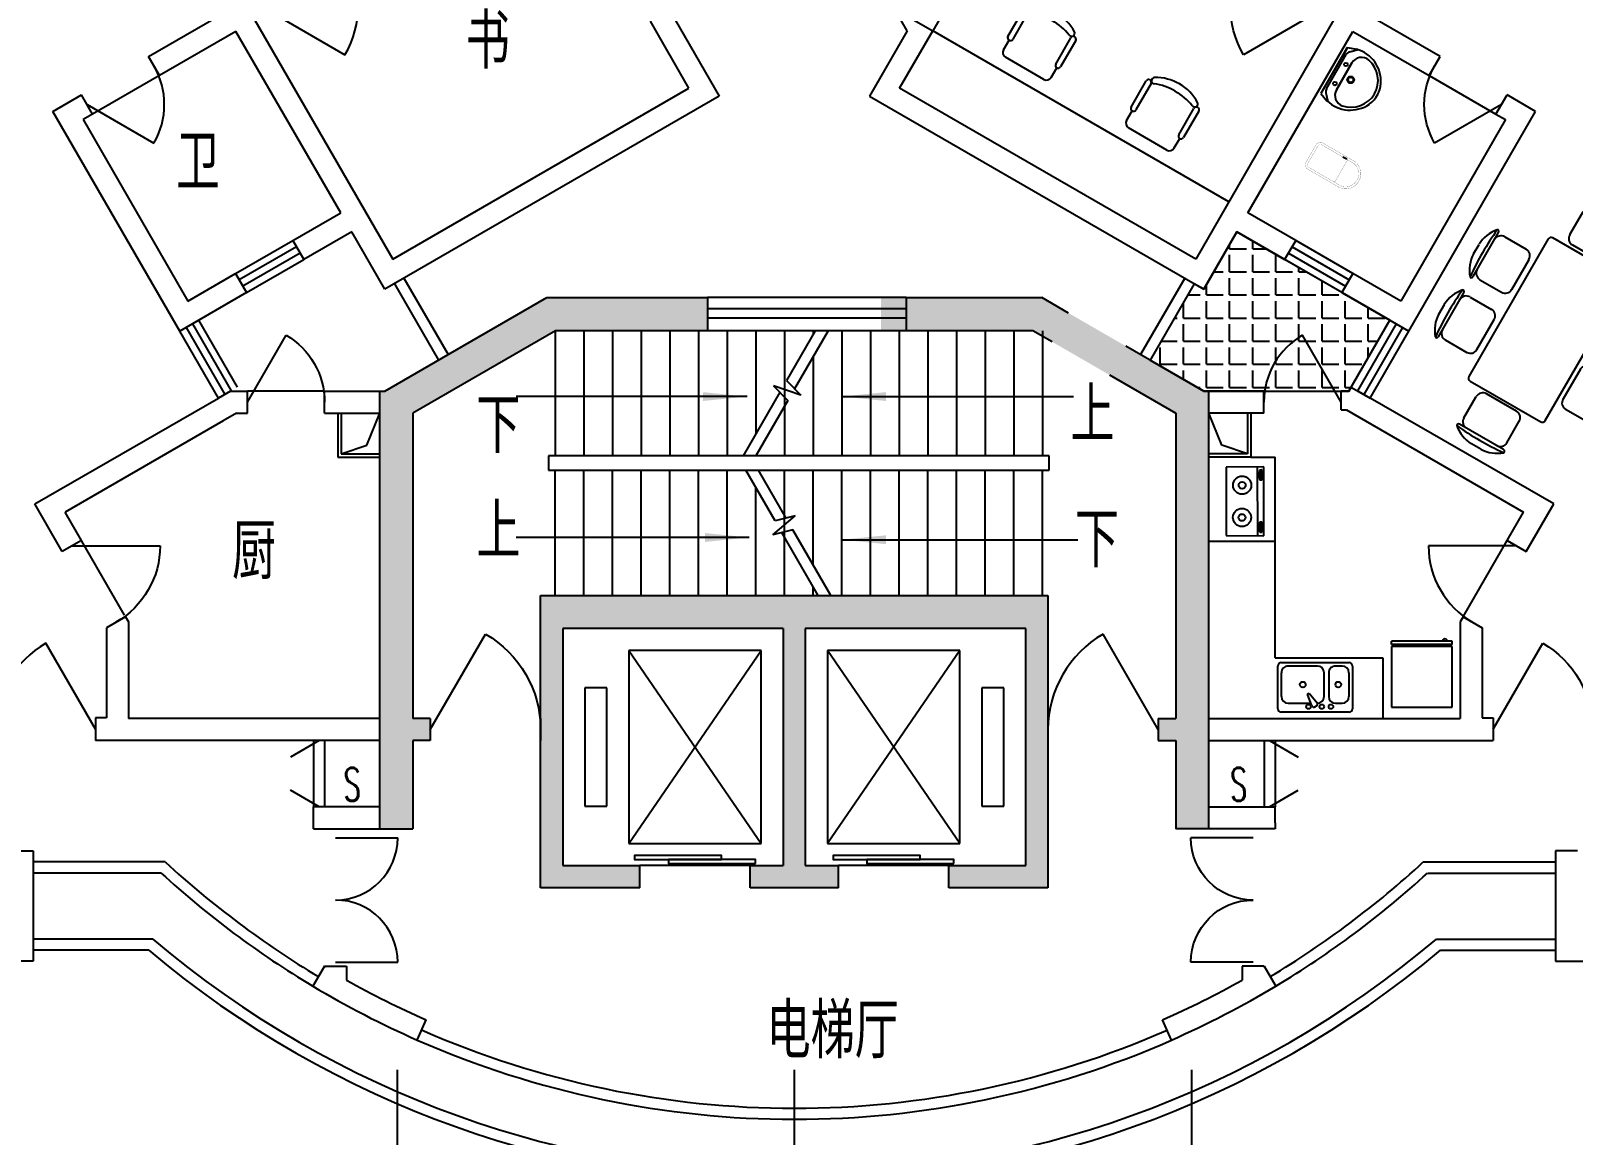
# Model space of a CAD drawing. Header units: millimetres. Extents: x 887 to 46100, y 472 to 33576.
# Drawn here: x 16099 to 30083, y 11650 to 21663 of the extents above; entities that cross this region are included whole.
import ezdxf
from ezdxf.enums import TextEntityAlignment as Align

# ---------------------------------------------------------------- set-up
doc = ezdxf.new("R2010")
doc.units = ezdxf.units.MM
for name, color, linetype in [('GROUND', 2, 'Continuous'), ('PUB_DIM', 3, 'Continuous'), ('PUB_TEXT', 7, 'Continuous'), ('PUB_WINDW', 7, 'Continuous'), ('STAIR', 2, 'Continuous'), ('W', 3, 'Continuous'), ('WALL', 255, 'Continuous'), ('WINDOW', 2, 'Continuous'), ('WINDOW_TEXT', 7, 'Continuous'), ('家具', 151, 'Continuous')]:
    doc.layers.add(name, color=color, linetype=linetype)
doc.styles.add('_HZTXT', font='txt', dxfattribs={"width": 0.8, "bigfont": 'HZTXT'})
doc.styles.add('_TXT', font='SIMPLEX.shx', dxfattribs={"width": 0.6})
doc.styles.add('DIM_FONT', font='SIMPLEX', dxfattribs={"width": 0.8})
doc.styles.add('SIMPLEX', font='SIMPLEX.SHX')
doc.styles.get("Standard").update_dxf_attribs({"font": 'arial.ttf'})
doc.dimstyles.new('DIMN', dxfattribs={"dimtxt": 300, "dimasz": 1, "dimexe": 250, "dimexo": 300, "dimgap": 0.09, "dimtad": 1, "dimdec": 0, "dimzin": 0, "dimdsep": 46, "dimtxsty": 'DIM_FONT', "dimblk": '_DIMX', "dimcen": 0.09, "dimclrt": 7, "dimadec": 0, "dimazin": 0, "dimtfac": 1, "dimtdec": 0, "dimtix": 1, "dimtmove": 2, "dimatfit": 3, "dimldrblk": '_DIMX', "dimfxl": 1, "dimtolj": 1, "dimtzin": 0, "dimarcsym": 0})

# ---------------------------------------------------------------- blocks, each defined once
blk = doc.blocks.new('_DIMX')
at = {"const_width": 50}
blk.add_lwpolyline([(-70, -70), (70, 70)], dxfattribs=at)
blk = doc.blocks.new('*D39')
at = {"layer": 'DEFPOINTS', "color": 0, "transparency": 16777216}
for p in [(28132, -18498), (32332, -18498), (28132, -20916)]:
    blk.add_point(p, dxfattribs=at)
at = {"layer": 'PUB_DIM', "color": 0, "lineweight": -2, "transparency": 16777216}
for p, q in [((28132, -18798), (28132, -21166)), ((32332, -18798), (32332, -21166)), ((32331, -20916), (28133, -20916))]:
    blk.add_line(p, q, dxfattribs=at)
at = {"layer": 'PUB_DIM', "color": 0, "lineweight": -2, "transparency": 16777216, "rotation": 180}
blk.add_blockref('_DIMX', (28132, -20916), dxfattribs=at)
at = {"layer": 'PUB_DIM', "color": 0, "lineweight": -2, "transparency": 16777216}
blk.add_blockref('_DIMX', (32332, -20916), dxfattribs=at)
at = {"layer": 'PUB_DIM', "color": 7, "transparency": 16777216, "insert": (30232, -20766), "char_height": 300, "attachment_point": 5, "style": 'DIM_FONT'}
blk.add_mtext('\\A1;4200', dxfattribs=at)
blk = doc.blocks.new('_WBLK')
for p, q in [((-0.5, 0.5), (0.5, 0.5)), ((0.5, 0.167), (-0.5, 0.167)), ((0.5, -0.167), (-0.5, -0.167)), ((-0.5, -0.5), (0.5, -0.5))]:
    blk.add_line(p, q)
at = {"style": 'SIMPLEX', "flags": 9}
blk.add_attdef('A', text='', height=1, dxfattribs=at).set_placement((0, 1.5), align=Align.MIDDLE)
blk = doc.blocks.new('M_E29JIV')
at = {"color": 0, "linetype": 'ByBlock'}
for p, q in [((0, -307), (0, 307)), ((31, 338), (419, 338)), ((358, 307), (143, 307)), ((450, 307), (450, -307)), ((82, 245), (82, 40)), ((419, -20), (419, 245)), ((48, 2), (57, -12)), ((59, 31), (163, 70)), ((173, 53), (87, -18)), ((163, 70), (173, 53)), ((143, -82), (358, -82)), ((358, -123), (143, -123)), ((82, -184), (82, -245)), ((419, -245), (419, -184)), ((419, -338), (31, -338)), ((143, -307), (358, -307))]:
    blk.add_line(p, q, dxfattribs=at)
for centre, radius in [((51, 61), 20.5), ((251, 112), 25.6), ((51, -61), 20.5), ((51, -143), 20.5), ((251, -210), 25.6)]:
    blk.add_circle(centre, radius, dxfattribs=at)
for centre, radius, start, end in [((31, 307), 30.7, 90, 180), ((143, 245), 61.4, 90, 180), ((358, 245), 61.4, 0, 90), ((419, 307), 30.7, 0, 90), ((66, 12), 20.5, 110.5377, 210), ((74, -2), 20.5, 210, 309.4623), ((143, -20), 61.4, 180, 270), ((143, -184), 61.4, 90, 180), ((358, -20), 61.4, 270, 0), ((358, -184), 61.4, 0, 90), ((143, -245), 61.4, 180, 270), ((358, -245), 61.4, 270, 0), ((31, -307), 30.7, 180, 270), ((419, -307), 30.7, 270, 0)]:
    blk.add_arc(centre, radius, start, end, dxfattribs=at)
at = {"style": 'DIM_FONT', "width": 0.8, "flags": 9}
for tag in ['XSIZE', 'YSIZE']:
    blk.add_attdef(tag, (0, 0), '', height=0.5, dxfattribs=at)
blk = doc.blocks.new('_DBLK')
blk.add_line((-0.5, 0), (0, -0.866))
blk.add_arc((-0.5, 0), 1, 300, 0)
at = {"style": 'SIMPLEX', "flags": 9}
blk.add_attdef('A', text='', height=1, dxfattribs=at).set_placement((0, 1.5), align=Align.MIDDLE)
blk = doc.blocks.new('M_A5KDS')
for p, q in [((-0.5, 0), (-0.25, -0.433)), ((0.5, 0), (0.25, -0.433))]:
    blk.add_line(p, q)
blk = doc.blocks.new('_DBLK1')
for p, q in [((-0.47, 0), (-0.47, -0.47)), ((0.47, 0), (0.47, -0.47))]:
    blk.add_line(p, q)
for centre, start, end in [((-0.47, 0), 270, 0), ((0.47, 0), 180, 270)]:
    blk.add_arc(centre, 0.47, start, end)
at = {"layer": 'WINDOW_TEXT', "style": 'SIMPLEX', "flags": 9}
blk.add_attdef('A', text='', height=1, dxfattribs=at).set_placement((0, 1.5), align=Align.MIDDLE)
blk = doc.blocks.new('*D42')
at = {"layer": 'DEFPOINTS', "color": 0, "transparency": 16777216}
for p in [(24532, -18498), (28132, -18498), (24532, -20916)]:
    blk.add_point(p, dxfattribs=at)
at = {"layer": 'PUB_DIM', "color": 0, "lineweight": -2, "transparency": 16777216}
for p, q in [((24532, -18798), (24532, -21166)), ((28132, -18798), (28132, -21166)), ((28131, -20916), (24533, -20916))]:
    blk.add_line(p, q, dxfattribs=at)
at = {"layer": 'PUB_DIM', "color": 0, "lineweight": -2, "transparency": 16777216, "rotation": 180}
blk.add_blockref('_DIMX', (24532, -20916), dxfattribs=at)
at = {"layer": 'PUB_DIM', "color": 0, "lineweight": -2, "transparency": 16777216}
blk.add_blockref('_DIMX', (28132, -20916), dxfattribs=at)
at = {"layer": 'PUB_DIM', "color": 7, "transparency": 16777216, "insert": (26332, -20766), "char_height": 300, "attachment_point": 5, "style": 'DIM_FONT'}
blk.add_mtext('\\A1;3600', dxfattribs=at)
blk = doc.blocks.new('_LIFTD')
for points in [[(-0.548, -0.602), (-0.548, -0.774), (0.241, -0.774), (0.241, -0.602), (-0.548, -0.602)], [(-0.241, -0.784), (-0.241, -0.955), (0.548, -0.955), (0.548, -0.784), (-0.241, -0.784)]]:
    blk.add_lwpolyline(points)
blk = doc.blocks.new('_ARROW')
blk.add_solid([(0, 0), (-1, 0.1), (-1, -0.1)])
blk = doc.blocks.new('_E2ENZ')
at = {"layer": '家具'}
for p, q in [((156, 270), (-156, -270)), ((204, 242), (-107, -298)), ((141, 229), (108, 173)), ((108, 173), (123, 164)), ((121, 146), (112, 151)), ((123, 164), (155, 220)), ((155, 220), (141, 229)), ((452, 98), (156, 270)), ((168, 225), (158, 230)), ((141, -441), (452, 98)), ((-156, -270), (141, -441)), ((-96, -181), (-128, -237)), ((-128, -237), (-114, -245)), ((-115, -264), (-124, -259)), ((-114, -245), (-82, -189)), ((-82, -189), (-96, -181)), ((-68, -185), (-78, -179))]:
    blk.add_line(p, q, dxfattribs=at)
for points in [[(113, 170, 0.008736), (112, 167, 0.076276), (110, 154, 0.259034), (112, 151, 0.259034)], [(112, 151, 0.259034), (116, 151, 0.076276), (126, 159, 0.036515), (135, 169, 0.026615), (146, 185, 0.026615), (154, 202, 0.036515), (159, 215, 0.076276), (160, 227, 0.259034), (158, 230, 0.259034), (154, 231, 0.056762), (147, 225, 0.036515)], [(121, 146, 0.259034), (125, 146, 0.076276), (135, 153, 0.036515), (144, 164, 0.026615), (155, 180, 0.026615), (163, 196, 0.036515), (168, 209, 0.076276), (169, 222, 0.259034), (167, 225, 0.078462), (166, 226, 0.056762)], [(-124, -240, 0.008736), (-125, -243, 0.076276), (-126, -255, 0.259034), (-124, -259, 0.259034)], [(-124, -259, 0.259034), (-120, -259, 0.076276), (-110, -251, 0.036515), (-101, -241, 0.026615), (-91, -225, 0.026615), (-82, -208, 0.036515), (-78, -195, 0.076276), (-76, -183, 0.259034), (-78, -179, 0.259034), (-82, -179, 0.056762), (-90, -184, 0.036515)], [(-115, -264, 0.259034), (-111, -264, 0.076276), (-101, -256, 0.036515), (-92, -246, 0.026615), (-82, -230, 0.026615), (-73, -213, 0.036515), (-69, -200, 0.076276), (-67, -188, 0.259034), (-69, -184, 0.078462), (-70, -184, 0.056762)]]:
    blk.add_lwpolyline(points, format="xyb", dxfattribs=at)
for centre, radius in [((244, 28), 82.5), ((244, 28), 31.6), ((97, -225), 82.5), ((97, -225), 31.6)]:
    blk.add_circle(centre, radius, dxfattribs=at)
at = {"style": 'DIM_FONT', "width": 0.8, "flags": 9}
for tag in ['XSIZE', 'YSIZE']:
    blk.add_attdef(tag, (0, 0), '', height=0.5, dxfattribs=at)
blk = doc.blocks.new('M_C32CXI')
for p, q in [((-188, 275), (87, 275)), ((87, 225), (-188, 225)), ((212, 250), (112, 250)), ((262, 200), (262, -200)), ((-188, -225), (87, -225)), ((87, -275), (-188, -275)), ((212, -250), (112, -250))]:
    blk.add_line(p, q)
for centre, radius, start, end in [((111, 0), 426, 148.1092, 211.8908), ((-227, 210), 28.1, 338.7607, 148.1092), ((314, 0), 552, 158.7607, 201.2393), ((-188, 250), 25, 90, 270), ((87, 250), 25, 270, 90), ((212, 200), 50, 0, 90), ((-227, -210), 28.1, 211.8908, 21.2393), ((-188, -250), 25, 90, 270), ((87, -250), 25, 270, 90), ((212, -200), 50, 270, 0)]:
    blk.add_arc(centre, radius, start, end)
at = {"width": 0.8, "flags": 9}
for tag in ['XSIZE', 'YSIZE']:
    blk.add_attdef(tag, (0, 0), '', height=0.5, dxfattribs=at)
blk = doc.blocks.new('M_E2')
blk.add_line((-306, -118), (-266, -118))
at = {"const_width": 1.5}
for points in [[(-366, 138, 0.97895), (-366, -138, 0.97895)], [(-366, 118, 0.97895), (-366, -118, 0.97895)], [(-306, 118, 0.414214), (-316, 108, 0.414214)], [(0, 88, 0.462192), (-59, 137, 0.462192)], [(-20, 88, 0.414214), (-50, 118, 0.414214)], [(-316, -108, 0.414214), (-306, -118, 0.414214)], [(-59, -137, 0.462192), (0, -88, 0.462192)], [(-50, -118, 0.414214), (-20, -88, 0.414214)]]:
    blk.add_lwpolyline(points, format="xyb", dxfattribs=at)
for points in [[(-366, 137), (-59, 137)], [(-316, 118), (-366, 118)], [(-340, 118), (-266, 118)], [(-316, 108), (-316, -108)], [(-50, 118), (-267, 118)], [(-20, -88), (-20, 88)], [(0, 88), (0, -88)], [(-381, -137), (-59, -137)], [(-316, -118), (-366, -118)], [(-340, -118), (-266, -118)], [(-266, -118), (-50, -118)]]:
    blk.add_lwpolyline(points, dxfattribs=at)
at = {"width": 0.8, "flags": 9}
for tag in ['XSIZE', 'YSIZE']:
    blk.add_attdef(tag, (0, 0), '', height=0.5, dxfattribs=at)
blk = doc.blocks.new('M_E6')
for p, q in [((240, 0), (-240, 0)), ((-237, 0), (239, 0)), ((240, 0), (270, -79)), ((-213, -36), (-271, -91)), ((-240, 0), (-270, -79)), ((-179, -23), (181, -23)), ((141, -105), (-141, -105)), ((-141, -105), (141, -105)), ((217, -37), (274, -95))]:
    blk.add_line(p, q)
for centre, radius in [((-99, -65), 16.3), ((101, -65), 16.3), ((2, -172), 31.6), ((2, -172), 23)]:
    blk.add_circle(centre, radius)
for centre, radius, start, end in [((28, -152), 307, 166.1751, 244.7296), ((-141, -205), 100, 90, 190.5602), ((-179, -73), 50, 90, 133.181), ((-28, -152), 307, 297.0639, 13.8249), ((141, -205), 100, 349.4398, 90), ((181, -73), 50, 44.5607, 90), ((0, -179), 243, 190.5602, 349.4398), ((0, -201), 250, 245.8071, 296.4628), ((28, -152), 307, 266.589, 266.5936)]:
    blk.add_arc(centre, radius, start, end)
at = {"width": 0.8, "flags": 9}
for tag in ['XSIZE', 'YSIZE']:
    blk.add_attdef(tag, (0, 0), '', height=0.5, dxfattribs=at)
blk = doc.blocks.new('_E0TEJ')
at = {"layer": '家具'}
for p, q in [((37, 614), (-238, 137)), ((513, 339), (37, 614)), ((47, 631), (62, 657)), ((523, 356), (47, 631)), ((538, 382), (62, 657)), ((238, -137), (513, 339)), ((523, 356), (538, 382)), ((-238, 137), (238, -137))]:
    blk.add_line(p, q, dxfattribs=at)
blk.add_arc((481, 415), 22, 330, 150, dxfattribs=at)
at = {"style": 'DIM_FONT', "width": 0.8, "flags": 9}
for tag in ['XSIZE', 'YSIZE']:
    blk.add_attdef(tag, (0, 0), '', height=0.5, dxfattribs=at)
blk = doc.blocks.new('A$C1F1C1FE5')
at = {"layer": 'STAIR'}
blk.add_blockref('_E0TEJ', (238, 138), dxfattribs=at)
blk = doc.blocks.new('_C1MDD')
for p, q in [((196, 1136), (656, 1136)), ((376, 1236), (475, 1236)), ((201, 1068), (201, 843)), ((651, 1068), (651, 843)), ((0, 720), (0, -720)), ((770, 750), (30, 750)), ((268, 776), (583, 776)), ((800, -720), (800, 720)), ((-403, 85), (-403, 545)), ((-335, 540), (-110, 540)), ((-43, 157), (-43, 472)), ((858, 472), (858, 157)), ((1151, 540), (926, 540)), ((1218, 545), (1218, 85)), ((-503, 265), (-503, 365)), ((1318, 365), (1318, 265)), ((-335, 90), (-110, 90)), ((1151, 90), (926, 90)), ((-403, -545), (-403, -85)), ((-335, -90), (-110, -90)), ((1151, -90), (926, -90)), ((1218, -85), (1218, -545)), ((-503, -365), (-503, -265)), ((-43, -473), (-43, -158)), ((858, -158), (858, -473)), ((1318, -265), (1318, -365)), ((-335, -540), (-110, -540)), ((1151, -540), (926, -540)), ((30, -750), (770, -750)), ((583, -784), (268, -784)), ((201, -1076), (201, -851)), ((651, -1076), (651, -851)), ((656, -1144), (196, -1144)), ((475, -1244), (376, -1244))]:
    blk.add_line(p, q)
for centre, radius, start, end in [((187, 1152), 10, 130.7265, 202.67), ((196, 1156), 20, 202.67, 270), ((386, 920), 316, 91.7651, 130.7265), ((426, -1542), 2713, 84.8023, 95.1977), ((268, 1068), 67.5, 90, 180), ((466, 920), 316, 49.2735, 88.2349), ((583, 1068), 67.5, 0, 90), ((656, 1156), 20, 270, 337.33), ((665, 1152), 10, 337.33, 49.2735), ((268, 843), 67.5, 180, 270), ((583, 843), 67.5, 270, 0), ((30, 720), 30, 90, 180), ((770, 720), 30, 0, 90), ((-188, 355), 316, 139.2735, 178.2349), ((2275, 315), 2713, 174.8023, 185.1977), ((-419, 554), 10, 67.33, 139.2735), ((-423, 545), 20, 0, 67.33), ((1238, 545), 20, 112.67, 180), ((1234, 554), 10, 40.7265, 112.67), ((-1460, 315), 2713, 354.8023, 5.1977), ((1003, 355), 316, 1.7651, 40.7265), ((-335, 472), 67.5, 90, 180), ((-110, 472), 67.5, 0, 90), ((926, 472), 67.5, 90, 180), ((1151, 472), 67.5, 0, 90), ((-188, 275), 316, 181.7651, 220.7265), ((-335, 157), 67.5, 180, 270), ((-110, 157), 67.5, 270, 0), ((926, 157), 67.5, 180, 270), ((1151, 157), 67.5, 270, 0), ((1003, 275), 316, 319.2735, 358.2349), ((-419, 76), 10, 220.7265, 292.67), ((-423, 85), 20, 292.67, 0), ((1238, 85), 20, 180, 247.33), ((1234, 76), 10, 247.33, 319.2735), ((-188, -275), 316, 139.2735, 178.2349), ((2275, -315), 2713, 174.8023, 185.1977), ((-419, -76), 10, 67.33, 139.2735), ((-423, -85), 20, 0, 67.33), ((-335, -158), 67.5, 90, 180), ((-110, -158), 67.5, 0, 90), ((926, -158), 67.5, 90, 180), ((1151, -158), 67.5, 0, 90), ((1238, -85), 20, 112.67, 180), ((1234, -76), 10, 40.7265, 112.67), ((-1460, -315), 2713, 354.8023, 5.1977), ((1003, -275), 316, 1.7651, 40.7265), ((-188, -355), 316, 181.7651, 220.7265), ((1003, -355), 316, 319.2735, 358.2349), ((-423, -545), 20, 292.67, 0), ((-335, -473), 67.5, 180, 270), ((-110, -473), 67.5, 270, 0), ((926, -473), 67.5, 180, 270), ((1151, -473), 67.5, 270, 0), ((1238, -545), 20, 180, 247.33), ((-419, -554), 10, 220.7265, 292.67), ((1234, -554), 10, 247.33, 319.2735), ((30, -720), 30, 180, 270), ((268, -851), 67.5, 90, 180), ((583, -851), 67.5, 0, 90), ((770, -720), 30, 270, 0), ((268, -1076), 67.5, 180, 270), ((583, -1076), 67.5, 270, 0), ((196, -1164), 20, 90, 157.33), ((187, -1160), 10, 157.33, 229.2735), ((426, 1534), 2713, 264.8023, 275.1977), ((386, -929), 316, 229.2735, 268.2349), ((466, -929), 316, 271.7651, 310.7265), ((656, -1164), 20, 22.67, 90), ((665, -1160), 10, 310.7265, 22.67)]:
    blk.add_arc(centre, radius, start, end)
at = {"style": 'DIM_FONT', "width": 0.8, "flags": 9}
for tag in ['XSIZE', 'YSIZE']:
    blk.add_attdef(tag, (0, 0), '', height=0.5, dxfattribs=at)
blk = doc.blocks.new('1T4F31深院')
at = {"layer": 'W'}
for points in [[(23745.5, -12096.8), (23745.5, -11796.8), (22287.6, -11796.8), (21392.2, -12313.8), (20820, -12644.2), (20772.7, -12644.2), (20772.7, -15613.8), (20772.7, -16613.8), (21072.7, -16613.8), (21072.7, -15813.8), (21231.9, -15813.8), (21231.9, -15613.8), (21072.7, -15613.8), (21072.7, -14796.8), (21072.7, -12844.7), (22362.7, -12099.9), (22362.7, -12096.8), (22668, -12096.8)], [(25317.7, -11796.8), (26775.5, -11796.8), (27671, -12313.8), (28243.2, -12644.2), (28290.5, -12644.2), (28290.5, -15613.8), (28290.5, -16613.8), (27990.5, -16613.8), (27990.5, -15813.8), (27831.2, -15813.8), (27831.2, -15613.8), (27990.5, -15613.8), (27990.5, -14796.8), (27990.5, -12844.7), (26700.5, -12099.9), (26700.5, -12096.8), (26395.2, -12096.8), (25317.7, -12096.8)], [(22622.7, -14496.8), (22231.9, -14496.8), (22231.9, -17146.8), (23131.8, -17146.8), (23131.8, -16946.8), (22431.9, -16946.8), (22431.9, -14796.8), (24431.6, -14796.8), (24431.6, -16946.8), (24131.6, -16946.8), (24131.6, -17146.8), (24931.6, -17146.8), (24931.6, -16946.8), (24631.6, -16946.8), (24631.6, -14796.8), (26631.9, -14796.8), (26631.9, -16946.8), (25931.8, -16946.8), (25931.8, -17146.8), (26831.9, -17146.8), (26831.9, -14496.8)]]:
    blk.add_hatch(color=256, dxfattribs=at).paths.add_polyline_path(points)
at = {"layer": '家具'}
h = blk.add_hatch(dxfattribs=at)
h.set_pattern_fill('ANGLE', color=256, scale=30, style=0)
h.set_pattern_definition([(0, (7060.18, -13630.8), (0, 209.55), [152.4, -57.15]), (90, (7060.18, -13630.8), (-209.55, 1e-14), [152.4, -57.15])])
h.paths.add_polyline_path([(29930.5, -12001.4), (28544.9, -11201.4), (28244.9, -11721), (28158.3, -11671), (27758.3, -12363.8), (28243.9, -12644.2), (29559.4, -12644.2)])
at = {"layer": 'GROUND'}
for p, q in [((18776.2, -9782.7), (18170, -10132.7)), ((30287.7, -9782.7), (30893.9, -10132.7)), ((20273.5, -12644.2), (19573.5, -12644.2)), ((28790.3, -12644.2), (29490.3, -12644.2)), ((28790.3, -12644.2), (29490.3, -12644.2)), ((18459.7, -14675.8), (18059.7, -13983)), ((30595.6, -14690.6), (30995.6, -13997.8)), ((20172.7, -15813.8), (20172.7, -16413.8)), ((20272.7, -15813.8), (20272.7, -16413.8)), ((28791.2, -15813.8), (28791.2, -16413.8)), ((28891.2, -15813.8), (28891.2, -16413.8))]:
    blk.add_line(p, q, dxfattribs=at)
at = {"layer": 'PUB_DIM'}
for points in [[(24103.4, -12694), (22009.1, -12694)], [(24962.7, -12694), (27063.5, -12694)], [(24123.5, -13971.7), (22009.1, -13971.7)], [(24962.7, -13991.9), (27103.7, -13991.9)]]:
    blk.add_lwpolyline(points, dxfattribs=at)
at = {"layer": 'STAIR'}
for p, q in [((22362.7, -12096.8), (22362.7, -13231.8)), ((24722.6, -12096.8), (22622.7, -12096.8)), ((22622.7, -12096.8), (22622.7, -13231.8)), ((22882.7, -12096.8), (22882.7, -13231.8)), ((23142.7, -12096.8), (23142.7, -13231.8)), ((23402.7, -12096.8), (23402.7, -13231.8)), ((23662.7, -12096.8), (23662.7, -13231.8)), ((23922.7, -12096.8), (23922.7, -13231.8)), ((24182.7, -12096.8), (24182.7, -13031.8)), ((24442.7, -12096.8), (24442.7, -13231.8)), ((24722.6, -12096.8), (24461.3, -12549.4)), ((24838, -12096.8), (24534, -12623.4)), ((24702.7, -12096.8), (24702.7, -12131.2)), ((26522.7, -12096.8), (24838, -12096.8)), ((24962.7, -12096.8), (24962.7, -13231.8)), ((25222.7, -12096.8), (25222.7, -13231.8)), ((25482.7, -12096.8), (25482.7, -13231.8)), ((25742.7, -12096.8), (25742.7, -13231.8)), ((26002.7, -12096.8), (26002.7, -13231.8)), ((26262.7, -12096.8), (26262.7, -13231.8)), ((26522.7, -12096.8), (26522.7, -13231.8)), ((26782.7, -12096.8), (26782.7, -13231.8)), ((24702.7, -12331.2), (24702.7, -13231.8)), ((24461.3, -12549.4), (24592.2, -12682.7)), ((24400.2, -12655.2), (24067.3, -13231.8)), ((24342, -12596), (24472.9, -12729.3)), ((24592.2, -12682.7), (24342, -12596)), ((24472.9, -12729.3), (24182.7, -13231.8)), ((22362.7, -14496.8), (22362.7, -13361.8)), ((22622.7, -14496.8), (22622.7, -13361.8)), ((22882.7, -14496.8), (22882.7, -13361.8)), ((23142.7, -14496.8), (23142.7, -13361.8)), ((23402.7, -14496.8), (23402.7, -13361.8)), ((23662.7, -14496.8), (23662.7, -13361.8)), ((23922.7, -14496.8), (23922.7, -13361.8)), ((24357.4, -13821), (24092.3, -13361.8)), ((24457.9, -13795.1), (24207.8, -13361.8)), ((24442.7, -14496.8), (24442.7, -13361.8)), ((24702.7, -14219.1), (24702.7, -13361.8)), ((24962.7, -14496.8), (24962.7, -13361.8)), ((25222.7, -14496.8), (25222.7, -13361.8)), ((25482.7, -14496.8), (25482.7, -13361.8)), ((25742.7, -14496.8), (25742.7, -13361.8)), ((26002.7, -14496.8), (26002.7, -13361.8)), ((26262.7, -14496.8), (26262.7, -13361.8)), ((26522.7, -14496.8), (26522.7, -13361.8)), ((26782.7, -14496.8), (26782.7, -13361.8)), ((24182.7, -14496.8), (24182.7, -13518.4)), ((24338.2, -13947.6), (24538.3, -13774.3)), ((24538.3, -13774.3), (24357.4, -13821)), ((24519, -13900.9), (24338.2, -13947.6)), ((24747.6, -14496.8), (24418.5, -13926.9)), ((24863.1, -14496.8), (24519, -13900.9)), ((22622.7, -14496.8), (24747.6, -14496.8)), ((24702.7, -14496.8), (24702.7, -14419.1)), ((24863.1, -14496.8), (26522.7, -14496.8)), ((23031.8, -16746.8), (24231.6, -14996.8)), ((23031.8, -14996.8), (24231.6, -16746.8)), ((23031.8, -14996.8), (23031.8, -16746.8)), ((24231.6, -14996.8), (23031.8, -14996.8)), ((24231.6, -16746.8), (24231.6, -14996.8)), ((26031.8, -14996.8), (24831.6, -16746.8)), ((26031.8, -16746.8), (24831.6, -14996.8)), ((24831.6, -14996.8), (24831.6, -16746.8)), ((26031.8, -14996.8), (24831.6, -14996.8)), ((26031.8, -16746.8), (26031.8, -14996.8)), ((22631.9, -15334.3), (22631.9, -16409.3)), ((22831.9, -15334.3), (22631.9, -15334.3)), ((22831.9, -16409.3), (22831.9, -15334.3)), ((26231.9, -15334.3), (26231.9, -16409.3)), ((26431.9, -15334.3), (26231.9, -15334.3)), ((26431.9, -16409.3), (26431.9, -15334.3)), ((22631.9, -16409.3), (22831.9, -16409.3)), ((26231.9, -16409.3), (26431.9, -16409.3)), ((23031.8, -16746.8), (24231.6, -16746.8)), ((24831.6, -16746.8), (26031.8, -16746.8)), ((18829.1, -16913.8), (17631.8, -16913.8)), ((30234.8, -16913.8), (31432.1, -16913.8)), ((18790.1, -17013.8), (17631.8, -17013.8)), ((24131.6, -16946.8), (23131.8, -16946.8)), ((25931.8, -16946.8), (24931.6, -16946.8)), ((30275.5, -17013.8), (31432.1, -17013.8)), ((18715, -17613.8), (17631.8, -17613.8)), ((30353.6, -17613.8), (31432.1, -17613.8)), ((18678.5, -17713.8), (17631.8, -17713.8)), ((30390.1, -17713.8), (31432.1, -17713.8))]:
    blk.add_line(p, q, dxfattribs=at)
for centre, radius, start, end in [((24534.3, -10742.2), 8404.6, 227.24908, 239.0865), ((24529.6, -10742.2), 8404.6, 300.9135, 312.75092), ((24534.3, -10742.2), 8504.6, 227.51343, 239.0865), ((24529.6, -10742.2), 8504.6, 300.9135, 312.48657), ((24534.3, -10742.2), 9004.6, 229.74007, 310.25993), ((24534.3, -10742.2), 9104.6, 229.97129, 310.02871), ((24534.3, -10742.2), 8404.6, 246.27414, 293.69692), ((24534.3, -10742.2), 8504.6, 246.27414, 293.69692)]:
    blk.add_arc(centre, radius, start, end, dxfattribs=at)
at = {"layer": 'W'}
for p, q in [((25545.5, -11796.8), (23745.5, -11796.8)), ((25545.5, -11897.8), (23745.5, -11897.8)), ((25545.5, -11983.5), (23745.5, -11983.5)), ((25545.5, -12096.8), (23745.5, -12096.8))]:
    blk.add_line(p, q, dxfattribs=at)
at = {"layer": 'WALL'}
for p, q in [((25556.1, -9378.2), (25238.5, -8828.2)), ((18676.2, -9609.5), (19628.8, -9059.5)), ((30387.7, -9609.5), (29435.1, -9059.5)), ((19642.2, -9282.7), (20892.2, -11447.8)), ((23576.9, -9897.8), (23226.9, -9291.6)), ((23454.2, -9285.3), (23850.1, -9971)), ((25613.8, -9278.2), (25787, -9378.2)), ((29421.7, -9282.7), (28171.7, -11447.8)), ((19469, -9382.7), (18776.2, -9782.7)), ((20419, -11028.2), (19469, -9382.7)), ((25556.1, -9378.2), (25213.8, -9971)), ((25487, -9897.8), (25787, -9378.2)), ((28644.9, -11028.2), (29594.9, -9382.7)), ((29594.9, -9382.7), (30287.7, -9782.7)), ((18776.2, -9782.7), (18676.2, -9609.5)), ((30287.7, -9782.7), (30387.7, -9609.5)), ((20892.2, -11447.8), (23576.9, -9897.8)), ((28171.7, -11447.8), (25487, -9897.8)), ((17810.1, -10109.5), (18070, -9959.5)), ((18170, -10132.7), (18070, -9959.5)), ((23850.1, -9971), (20819, -11721)), ((25213.8, -9971), (28244.9, -11721)), ((30893.9, -10132.7), (30993.9, -9959.5)), ((31253.7, -10109.5), (30993.9, -9959.5)), ((18960.1, -12101.4), (17810.1, -10109.5)), ((18170, -10132.7), (18083.4, -10182.7)), ((18083.4, -10182.7), (19033.4, -11828.2)), ((30980.5, -10182.7), (30030.5, -11828.2)), ((30103.7, -12101.4), (31253.7, -10109.5)), ((30893.9, -10132.7), (30980.5, -10182.7)), ((19986, -11278.2), (20419, -11028.2)), ((29077.9, -11278.2), (28644.9, -11028.2)), ((19986, -11278.2), (20086, -11451.4)), ((20519, -11201.4), (20086, -11451.4)), ((20819, -11721), (20519, -11201.4)), ((28244.9, -11721), (28544.9, -11201.4)), ((28544.9, -11201.4), (28977.9, -11451.4)), ((29077.9, -11278.2), (28977.9, -11451.4)), ((19033.4, -11828.2), (19466.4, -11578.2)), ((19466.4, -11578.2), (19566.4, -11751.4)), ((29597.5, -11578.2), (29497.5, -11751.4)), ((30030.5, -11828.2), (29597.5, -11578.2)), ((19566.4, -11751.4), (19133.4, -12001.4)), ((21392.2, -12313.8), (22287.6, -11796.8)), ((22287.6, -11796.8), (23745.5, -11796.8)), ((23745.5, -11796.8), (23745.5, -12096.8)), ((25545.5, -11796.8), (25545.5, -12096.8)), ((25545.5, -11796.8), (26776.2, -11796.8)), ((27019.1, -11937), (26776.2, -11796.8)), ((29497.5, -11751.4), (29930.5, -12001.4)), ((19133.4, -12001.4), (18960.1, -12101.4)), ((29930.5, -12001.4), (30103.7, -12101.4)), ((22368, -12096.8), (21073.5, -12844.2)), ((22668, -12096.8), (22368, -12096.8)), ((23745.5, -12096.8), (22668, -12096.8)), ((26695.9, -12096.8), (25545.5, -12096.8)), ((26869.1, -12196.8), (26695.9, -12096.8)), ((28243.9, -12644.2), (27538.7, -12237)), ((20820, -12644.2), (21392.2, -12313.8)), ((27388.7, -12496.8), (27991.2, -12844.7)), ((17646.9, -13667.9), (19310.1, -12707.6)), ((19420, -12644.2), (19310.1, -12707.6)), ((19420, -12644.2), (19573.5, -12644.2)), ((19573.5, -12844.2), (19573.5, -12644.2)), ((20273.5, -12844.2), (20273.5, -12644.2)), ((20273.5, -12644.2), (20820, -12644.2)), ((20772.7, -15613.8), (20772.7, -12644.2)), ((28790.3, -12644.2), (28243.9, -12644.2)), ((28291.2, -15613.8), (28291.2, -12644.2)), ((28790.3, -12844.2), (28790.3, -12644.2)), ((29559.4, -12644.2), (29491.2, -12644.2)), ((29491.2, -12813.7), (29491.2, -12644.2)), ((29580.5, -12607.6), (29559.4, -12644.2)), ((29591.2, -12613.7), (29753.7, -12707.6)), ((29643.9, -12644.2), (29753.7, -12707.6)), ((31417, -13667.9), (29753.7, -12707.6)), ((19473.5, -12844.2), (19353.1, -12913.7)), ((19473.5, -12844.2), (19573.5, -12844.2)), ((20273.5, -12844.2), (20772.7, -12844.2)), ((21072.7, -12844.7), (21072.7, -14796.8)), ((27991.2, -12844.7), (27991.2, -15613.8)), ((28790.3, -12844.2), (28291.2, -12844.2)), ((29491.2, -12813.7), (29537.6, -12813.7)), ((29537.6, -12813.7), (29710.8, -12913.7)), ((29590.3, -12844.2), (29710.8, -12913.7)), ((19353.1, -12913.7), (17920.1, -13741.1)), ((29710.8, -12913.7), (31143.8, -13741.1)), ((26842.7, -13231.8), (22302.7, -13231.8)), ((22302.7, -13231.8), (22302.7, -13361.8)), ((26842.7, -13361.8), (26842.7, -13231.8)), ((22302.7, -13361.8), (26842.7, -13361.8)), ((17895.1, -14097.8), (17646.9, -13667.9)), ((31168.8, -14097.8), (31417, -13667.9)), ((18068.3, -13997.8), (17920.1, -13741.1)), ((17920.1, -13741.1), (17920.1, -13741.1)), ((30995.6, -13997.8), (31143.8, -13741.1)), ((31143.8, -13741.1), (31143.8, -13741.1)), ((18068.3, -13997.8), (17895.1, -14097.8)), ((30995.6, -13997.8), (31168.8, -14097.8)), ((22231.9, -17146.8), (22231.9, -14496.8)), ((22231.9, -14496.8), (22622.7, -14496.8)), ((22622.7, -14496.8), (26831.9, -14496.8)), ((26831.9, -14496.8), (26831.9, -17146.8)), ((18468.3, -14690.6), (18295.1, -14790.6)), ((18295.1, -14790.6), (18295.1, -15607.7)), ((18468.3, -14690.6), (18495.1, -14737)), ((18495.1, -14737), (18495.1, -15613.8)), ((21072.7, -14796.8), (21072.7, -15613.8)), ((22431.9, -14796.8), (22431.9, -16946.8)), ((24431.6, -14796.8), (22431.9, -14796.8)), ((24431.6, -14796.8), (24431.6, -16946.8)), ((24631.6, -14796.8), (24631.6, -16946.8)), ((26631.9, -14796.8), (24631.6, -14796.8)), ((26631.9, -16946.8), (26631.9, -14796.8)), ((30595.6, -14690.6), (30568.8, -14737)), ((30568.8, -14737), (30568.8, -15613.8)), ((30595.6, -14690.6), (30768.8, -14790.6)), ((30768.8, -14790.6), (30768.8, -15607.7)), ((18195.1, -15607.7), (18195.1, -15813.8)), ((18295.1, -15607.7), (18195.1, -15607.7)), ((20772.7, -15613.8), (18495.1, -15613.8)), ((20772.7, -16613.8), (20772.7, -15613.8)), ((21231.9, -15613.8), (21072.7, -15613.8)), ((21231.9, -15613.8), (21231.9, -15813.8)), ((22231.9, -15613.8), (22231.9, -15813.8)), ((26831.9, -15613.8), (26831.9, -15813.8)), ((27831.9, -15613.8), (27991.2, -15613.8)), ((27831.9, -15613.8), (27831.9, -15813.8)), ((28291.2, -15613.8), (30568.8, -15613.8)), ((28291.2, -16613.8), (28291.2, -15613.8)), ((30768.8, -15607.7), (30868.8, -15607.7)), ((30868.8, -15607.7), (30868.8, -15813.8)), ((20772.7, -15813.8), (18195.1, -15813.8)), ((20272.7, -15813.8), (20172.7, -15813.8)), ((21231.9, -15813.8), (21072.7, -15813.8)), ((21072.7, -15813.8), (21072.7, -16613.8)), ((27831.9, -15813.8), (27991.2, -15813.8)), ((27991.2, -15813.8), (27991.2, -16613.8)), ((28291.2, -15813.8), (30868.8, -15813.8)), ((28791.2, -15813.8), (28891.2, -15813.8)), ((20172.7, -16613.8), (20172.7, -16413.8)), ((20272.7, -16413.8), (20172.7, -16413.8)), ((20772.7, -16413.8), (20272.7, -16413.8)), ((28291.2, -16413.8), (28791.2, -16413.8)), ((28791.2, -16413.8), (28891.2, -16413.8)), ((28891.2, -16558.9), (28891.2, -16413.8)), ((20172.7, -16613.8), (21072.7, -16613.8)), ((28891.2, -16613.8), (27991.2, -16613.8)), ((28891.2, -16558.9), (28891.2, -16613.8)), ((17431.8, -16813.8), (17631.8, -16813.8)), ((17631.8, -16813.8), (17631.8, -17813.8)), ((31632.1, -16813.8), (31432.1, -16813.8)), ((31432.1, -16813.8), (31432.1, -17813.8)), ((22431.9, -16946.8), (23131.8, -16946.8)), ((23131.8, -17146.8), (23131.8, -16946.8)), ((24131.6, -17146.8), (24131.6, -16946.8)), ((24131.6, -16946.8), (24431.6, -16946.8)), ((24631.6, -16946.8), (24931.6, -16946.8)), ((24931.6, -17146.8), (24931.6, -16946.8)), ((25931.8, -16946.8), (26631.9, -16946.8)), ((25931.8, -17146.8), (25931.8, -16946.8)), ((23131.8, -17146.8), (22231.9, -17146.8)), ((24931.6, -17146.8), (24131.6, -17146.8)), ((26831.9, -17146.8), (25931.8, -17146.8)), ((17631.8, -17813.8), (16831.8, -17813.8)), ((20272.7, -17858.9), (20165.1, -18038.7)), ((20272.7, -17858.9), (20272.7, -17870)), ((20272.7, -17858.9), (20472.7, -17858.9)), ((20472.7, -17858.9), (20472.7, -17985.8)), ((28791.2, -17858.9), (28591.2, -17858.9)), ((28591.2, -17858.9), (28591.2, -17985.8)), ((28791.2, -17858.9), (28898.8, -18038.7)), ((28791.2, -17858.9), (28791.2, -17870)), ((31432.1, -17813.8), (32232.1, -17813.8)), ((21112.4, -18528), (21192.8, -18344.9)), ((27952.3, -18529.7), (27871.1, -18344.9))]:
    blk.add_line(p, q, dxfattribs=at)
for centre, radius, start, end in [((24534.3, -10742.2), 8504.6, 239.0865, 246.27414), ((24534.3, -10742.2), 8304.6, 240.72039, 246.27414), ((24529.6, -10742.2), 8304.6, 293.72586, 299.27961), ((24529.6, -10742.2), 8504.6, 293.72586, 300.9135)]:
    blk.add_arc(centre, radius, start, end, dxfattribs=at)
at = {"layer": 'WINDOW'}
for p, q in [((26537, -8079.1), (25787, -9378.2)), ((20905.6, -11671), (21305.6, -12363.8)), ((20992.2, -11621), (21392.2, -12313.8)), ((28071.7, -11621), (27671.7, -12313.8)), ((28158.3, -11671), (27758.3, -12363.8)), ((20392.7, -12844.2), (20392.7, -13244.2)), ((20422.7, -12844.2), (20422.7, -13214.2)), ((20655.1, -13133.7), (20772.7, -12844.2)), ((28408.8, -13133.7), (28291.2, -12844.2)), ((28641.2, -12844.2), (28641.2, -13214.2)), ((28671.2, -12844.2), (28671.2, -13244.2)), ((20422.7, -13214.2), (20655.1, -13133.7)), ((28641.2, -13214.2), (28408.8, -13133.7)), ((20392.7, -13244.2), (20772.7, -13244.2)), ((20422.7, -13214.2), (20772.7, -13214.2)), ((28641.2, -13214.2), (28291.2, -13214.2)), ((28671.2, -13244.2), (28291.2, -13244.2))]:
    blk.add_line(p, q, dxfattribs=at)
at = {"layer": '家具'}
for p, q in [((28471.7, -10928.2), (25787, -9378.2)), ((28671.2, -13244.2), (28891.2, -13244.2)), ((28891.2, -15063.8), (28891.2, -13244.2)), ((28291.2, -14005.5), (28891.2, -14005.5)), ((28891.2, -15063.8), (29868.8, -15063.8)), ((29868.8, -15063.8), (29868.8, -15613.8))]:
    blk.add_line(p, q, dxfattribs=at)
blk.add_lwpolyline([(29930.5, -12001.4), (28544.9, -11201.4), (28244.9, -11721), (28158.3, -11671), (27758.3, -12363.8), (28243.9, -12644.2), (29559.4, -12644.2), (29930.5, -12001.4)], dxfattribs=at)
at = {"layer": 'PUB_DIM', "xscale": 400, "yscale": 400, "zscale": 400}
for p in [(24103.4, -12694), (24123.5, -13971.7)]:
    blk.add_blockref('_ARROW', p, dxfattribs=at)
at = {"layer": 'PUB_DIM', "xscale": 400, "yscale": 400, "zscale": 400, "rotation": 180}
for p in [(24962.7, -12694), (24962.7, -13991.9)]:
    blk.add_blockref('_ARROW', p, dxfattribs=at)
at = {"layer": 'WINDOW'}
for name, p, xscale, yscale, zscale, rotation in [('_DBLK', (20068.5, -8921.1), 900, 900, 900, 30), ('_DBLK', (28995.4, -8921.1), -900, 900, 900, 330.0000000000001), ('_DBLK', (18423.1, -9871.1), 700, 700, 700, 30), ('_DBLK', (30640.8, -9871.1), -700, 700, 700, 330.0000000000001), ('_WBLK', (19776.2, -11514.8), 600, 200.0000000000225, 600, 30), ('_WBLK', (29287.7, -11514.8), -600, 200.0000000000225, 600, 330.0000000000001), ('_WBLK', (19221.8, -12354.5), 700, 199.999999999998, 700, 120), ('_WBLK', (29842.1, -12354.5), -700, 199.999999999998, 700, 240), ('_DBLK', (18181.7, -14394.2), 800, -800, 800, 300.0000000000001), ('_DBLK', (30882.2, -14394.2), -800, -800, 800, 59.99999999999994), ('_DBLK', (17745.1, -15710.7), 900, 900, 900, 180), ('_DBLK', (21731.9, -15713.8), -1000, 1000, 1000, 180), ('_DBLK', (27331.9, -15713.8), 1000, 1000, 1000, 180), ('_DBLK', (31318.8, -15710.7), -900, 900, 900, 180), ('M_A5KDS', (20222.7, -16113.8), 600, -600, 600, 90), ('M_A5KDS', (28841.2, -16113.8), -600, -600, 600, 270), ('_DBLK1', (20372.7, -17258.9), 1200, 1200, 1200, 90), ('_DBLK1', (28691.2, -17258.9), -1200, 1200, 1200, 270), ('_LIFTD', (23631.7, -17046.8), 999.763643686716, 199.9999999999983, 999.763643686716, 180), ('_LIFTD', (25431.7, -17046.8), 1000.236356313304, 199.9999999999977, 1000.236356313304, 180)]:
    blk.add_blockref(name, p, dxfattribs=dict(at, xscale=xscale, yscale=yscale, zscale=zscale, rotation=rotation))
at = {"layer": 'WINDOW', "yscale": -700, "zscale": 700}
for p, xscale in [((19923.5, -12744.2), 700), ((29140.3, -12744.2), -700)]:
    blk.add_blockref('_DBLK', p, dxfattribs=dict(at, xscale=xscale))
at = {"layer": '家具'}
for name, p, rotation in [('M_C32CXI', (26751.1, -9491.2), 239.9999999999999), ('M_E6', (29426.6, -9738.1), 59.99999999999812), ('M_C32CXI', (27867, -10131.7), 239.9999999999999), ('M_E2', (29216.2, -10491.2), 150.0000000000011), ('_C1MDD', (31700.2, -12288.9), 150), ('_E2ENZ', (28789, -13644.2), 210.0000000000095), ('A$C1F1C1FE5', (30084.5, -15749.8), 30), ('M_E29JIV', (29254.4, -15556.4), 89.99999999999962)]:
    blk.add_blockref(name, p, dxfattribs=dict(at, rotation=rotation))
at = {"layer": 'PUB_TEXT'}
for s, height, style, width, p in [('书', 500, '_HZTXT', 0.8, (21553.3, -9723)), ('卫', 500, '_HZTXT', 0.8, (18924.8, -10820.2)), ('上', 500, '_HZTXT', 0.8, (27034.9, -13107.2)), ('下', 500, '_HZTXT', 0.8, (21648.4, -13207.8)), ('上', 500, '_HZTXT', 0.8, (21648.4, -14163.6)), ('厨', 500, '_HZTXT', 0.8, (19433.6, -14349.5)), ('下', 500, '_HZTXT', 0.8, (27075.2, -14244.1)), ('S', 300, '_TXT', 0.6, (20446.7, -16360.2)), ('S', 300, '_TXT', 0.6, (28483.7, -16360.2)), ('电梯厅', 500, '_HZTXT', 0.8, (24279.6, -18694.9))]:
    blk.add_text(s, height=height, dxfattribs=dict(at, style=style, width=width)).set_placement(p)
at = {"layer": 'PUB_DIM'}
for p1, p2 in [((16731.8, -18498), (20931.9, -18498)), ((20931.9, -18498), (24531.9, -18498))]:
    blk.add_aligned_dim(p1=p1, p2=p2, distance=-2418, dimstyle='DIMN', dxfattribs=at).render()
for p1, p2, picture, middle in [((28131.9, -18498), (24531.9, -18498), '*D42', (26331.9, -20765.9)), ((32332.1, -18498), (28131.9, -18498), '*D39', (30232, -20765.9))]:
    dim = blk.add_aligned_dim(p1=p1, p2=p2, distance=2418, dimstyle='DIMN', dxfattribs=at)
    dim.commit()
    dim.dimension.update_dxf_attribs({"geometry": picture, "text_midpoint": middle})

msp = doc.modelspace()

# ---------------------------------------------------------------- block references
at = {"layer": 'PUB_WINDW'}
msp.add_blockref('1T4F31深院', (-1511, 31041), dxfattribs=at)

doc.saveas('drawing.dxf')
